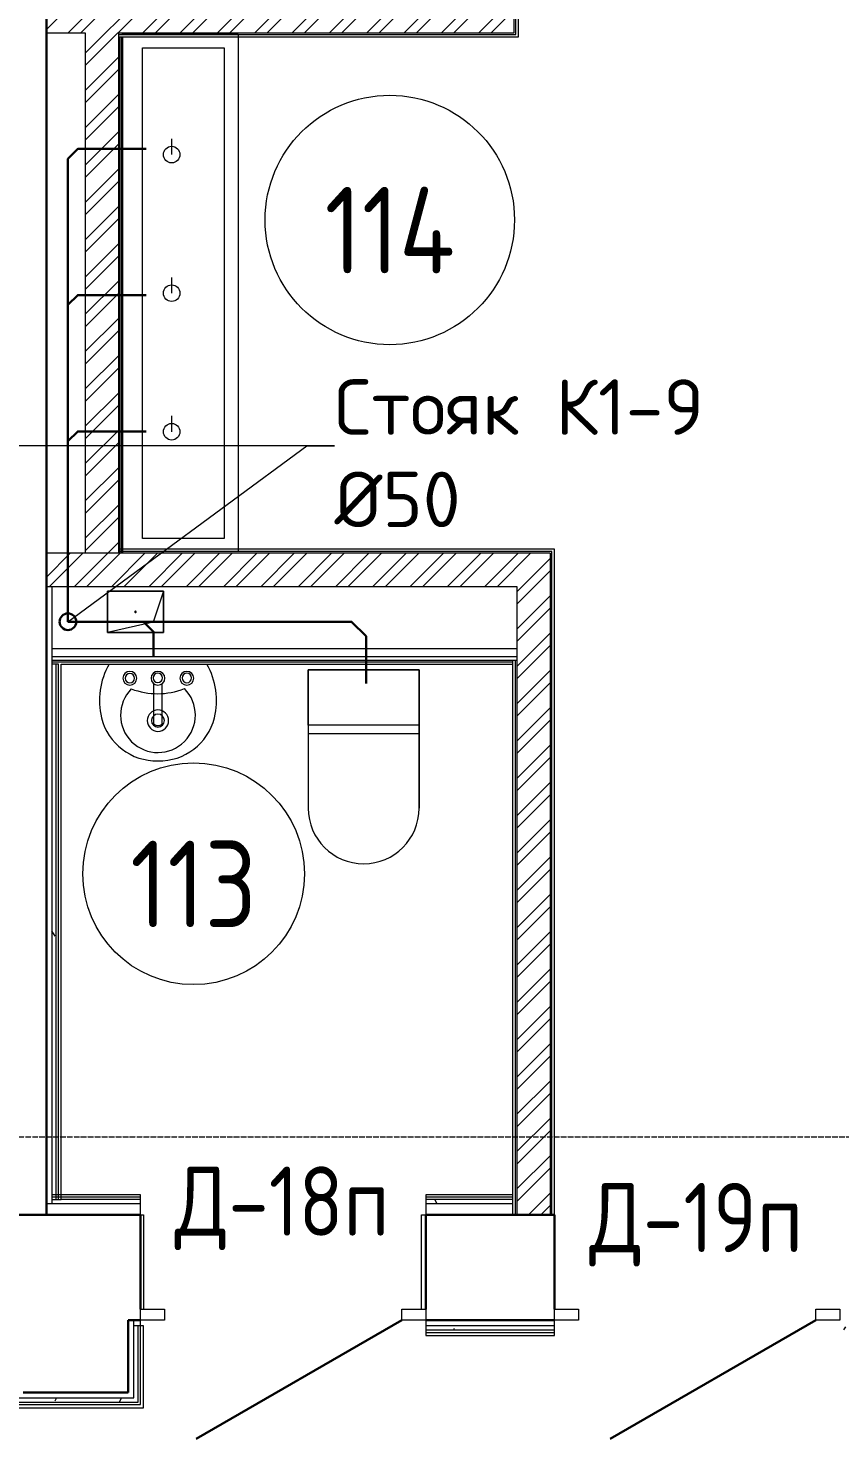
# Model space of a CAD drawing. Header units: millimetres. Extents: x -10178924 to 11692288, y -947381 to 58396.
# Drawn here: x 7164 to 10093, y -80012 to -74922 of the extents above; entities that cross this region are included whole.
import ezdxf
from ezdxf import colors
from ezdxf.entities.mleader import LeaderData, LeaderLine
from ezdxf.math import Vec2, Vec3

# ---------------------------------------------------------------- set-up
doc = ezdxf.new("R2010")
doc.units = ezdxf.units.MM
doc.linetypes.add('ADSK_Линия сетки', pattern=[25, 20, -2.5, 0, -2.5])
for name, color, linetype, lineweight in [('!К1', 32, 'Continuous', 30), ('Аннотация', 7, 'Continuous', 18), ('Выноски ВК', 7, 'Continuous', 0), ('Двери', 7, 'Continuous', 9), ('Марки дверей', 7, 'Continuous', 20), ('Обобщенные модели', 7, 'Continuous', 18), ('Оси', 253, 'Continuous', 9), ('Перекрытие', 7, 'Continuous', 18), ('Сантехника', 7, 'Continuous', 18), ('Стены внутренние', 7, 'Continuous', 18), ('Стены несущие', 7, 'Continuous', 30), ('Стены отделка', 7, 'Continuous', 30), ('Стены штриховка', 7, 'Continuous', 9), ('ШТРИХОВКА', 252, 'Continuous', 15)]:
    doc.layers.add(name, color=color, linetype=linetype, lineweight=lineweight)
doc.layers.add('Линии', color=7, linetype='Continuous', lineweight=9, true_color=0x00a600)
doc.styles.add('GOST Common', font='GOST_Common.ttf', dxfattribs={"width": 0.9, "height": 350})
doc.styles.add('GOST Common_2', font='GOST_Common.ttf', dxfattribs={"width": 0.9, "height": 250})
doc.styles.add('PDF ISOCPEUR', font='isocpeur.ttf')
pattern_1 = [(0, (0, -66749.99), (406.4, 101.6), [33.528, -271.272, 33.528, -271.272, -1625.6]), (0, (0, -66749.99), (406.4, 101.6), [-609.6, 33.528, -576.072, 33.528, -271.272, -711.2]), (0, (0, -66749.99), (406.4, 101.6), [-1524, 33.528, -169.672, 33.528, -474.472]), (120, (152.4, -66699.19), (-291.1882, 301.1527), [33.528, -271.272, 33.528, -271.272, -1625.6]), (120, (152.4, -66699.19), (-291.1882, 301.1527), [-609.6, 33.528, -576.072, 33.528, -271.272, -711.2]), (120, (152.4, -66699.19), (-291.1882, 301.1527), [-1524, 33.528, -169.672, 33.528, -474.472]), (240, (203.2, -66495.99), (-115.2118, -402.7527), [33.528, -271.272, 33.528, -271.272, -1625.6]), (240, (203.2, -66495.99), (-115.2118, -402.7527), [-609.6, 33.528, -576.072, 33.528, -271.272, -711.2]), (240, (203.2, -66495.99), (-115.2118, -402.7527), [-1524, 33.528, -169.672, 33.528, -474.472])]

# ---------------------------------------------------------------- blocks, each defined once
blk = doc.blocks.new('оси')
at = {"layer": 'Оси', "linetype": 'ADSK_Линия сетки'}
blk.add_line((-3614.3, 15100), (62615.4, 15100), dxfattribs=at)
blk = doc.blocks.new('Sink - Cloakroom - 440 x 350mm-V6-План 1-го этажа')
at = {"layer": 'Сантехника'}
for p, q in [((-15, -214.9), (-15, -70.7)), ((15, -214.9), (15, -70.7))]:
    blk.add_line(p, q, dxfattribs=at)
for centre, radius, start, end in [((53.3, -130.8), 264.4, 150.3649, 193.6351), ((-53.3, -130.8), 264.4, 346.3649, 29.6351), ((53.3, -130.8), 264.4, 150.3649, 193.6351), ((-101.3, -50.7), 25, 0, 180), ((-101.3, -50.7), 25, 180, 0), ((-101.3, -50.7), 17, 360, 180), ((-101.3, -50.7), 17, 180, 360), ((0, -50.7), 25, 0, 180), ((0, -50.7), 25, 180, 0), ((-0.8, -49.2), 16.8, 90, 270), ((-0.8, -49.2), 16.8, 270, 90), ((104.3, -50.7), 25, 360, 180), ((104.3, -50.7), 25, 180, 360), ((104.3, -49.7), 17, 360, 180), ((104.3, -49.7), 17, 180, 360), ((-53.3, -130.8), 264.4, 346.3649, 29.6351), ((0, -183.6), 135, 135.4629, 45.0556), ((-1.6, 160.3), 266.6, 249.1986, 291.3199), ((-5.9, -145.1), 203.5, 193.6351, 271.6558), ((-5.9, -145.1), 203.5, 193.6351, 271.6558), ((0, -203.6), 38.6, 360, 180), ((0, -203.6), 38.6, 180, 360), ((0, -203.6), 23.5, 360, 180), ((0, -203.6), 23.5, 180, 360), ((5.9, -145.1), 203.5, 268.3442, 346.3649), ((5.9, -145.1), 203.5, 268.3442, 346.3649)]:
    blk.add_arc(centre, radius, start, end, dxfattribs=at)
blk.add_ellipse((0, -214.9), major_axis=(-15, 0), ratio=0.428525, start_param=0, end_param=3.141593, dxfattribs=at)
blk = doc.blocks.new('АС_Дверь_Однопольная_Алюминиевая - 1030х2200 алюм ост с мат_плёнкой Д19п-3910642-План 1-го этажа')
at = {"layer": 'Двери'}
for p, q in [((-390, -150), (-303, -150)), ((-390, -190), (-390, -150)), ((-303, -150), (-303, -190)), ((553, -150), (640, -150)), ((553, -190), (553, -150)), ((640, -150), (640, -190)), ((-303, -190), (-390, -190)), ((640, -190), (553, -190))]:
    blk.add_line(p, q, dxfattribs=at)
at = {"layer": 'Двери', "lineweight": 30}
blk.add_line((553, -190), (-188.3, -618), dxfattribs=at)
blk = doc.blocks.new('GM_Отверстие прямоугольное _в плите_ - Отверстие-V22-План 1-го этажа')
at = {"layer": 'Обобщенные модели'}
for p, q in [((-101.2, -75), (-101.2, 75)), ((-101.2, 75), (101.2, 75)), ((101.2, 75), (-101.2, 75)), ((-101.2, 75), (-101.2, -75)), ((-63.7, 37.5), (101.2, 75)), ((101.2, 75), (101.2, -75)), ((101.2, -75), (101.2, 75)), ((-101.2, -75), (-63.7, 37.5)), ((101.2, -75), (-101.2, -75)), ((-101.2, -75), (101.2, -75))]:
    blk.add_line(p, q, dxfattribs=at)
for start, end in [(360, 180), (180, 360), (60, 165), (300, 360), (195, 270)]:
    blk.add_arc((0, 0), 2.5, start, end, dxfattribs=at)
blk = doc.blocks.new('ADSK_Умывальник с 3 смесителемями - Умывальник 3-6206144-План 1-го этажа')
at = {"layer": 'Сантехника'}
for p, q in [((935, 0), (935, -420)), ((-885, -370), (-885, -75)), ((-885, -75), (885, -75)), ((885, -75), (885, -370)), ((-500, -180), (-443, -180)), ((0, -180), (57, -180)), ((500, -180), (557, -180)), ((885, -370), (-885, -370)), ((935, -420), (-932.7, -420))]:
    blk.add_line(p, q, dxfattribs=at)
for centre in [(-500, -180), (0, -180), (500, -180)]:
    blk.add_circle(centre, 30, dxfattribs=at)
blk = doc.blocks.new('SND_2D_Унитаз1 - 700x400-V51-План 1-го этажа')
at = {"layer": 'Сантехника'}
for p, q in [((200, 180), (-200, 180)), ((-200, 180), (-200, -320)), ((-200, -20), (-200, 180)), ((-200, 180), (200, 180)), ((200, -320), (200, 180)), ((200, 180), (200, -20)), ((-200, -20), (-200, -320)), ((200, -20), (-200, -20)), ((-200, -50), (200, -50)), ((200, -20), (200, -320))]:
    blk.add_line(p, q, dxfattribs=at)
blk.add_arc((0, -320), 200, 180, 360, dxfattribs=at)
blk.add_arc((0, -320), 200, 180, 360, dxfattribs=at)
blk = doc.blocks.new('АС_Дверь_Однопольная_Алюминиевая - 1030х2200 алюм ост с мат_плёнкой Д18п-3910672-План 1-го этажа')
at = {"layer": 'Двери'}
for p, q in [((-390, -150), (-303, -150)), ((-390, -190), (-390, -150)), ((-303, -150), (-303, -190)), ((553, -150), (640, -150)), ((553, -190), (553, -150)), ((640, -150), (640, -190)), ((-303, -190), (-390, -190)), ((640, -190), (553, -190))]:
    blk.add_line(p, q, dxfattribs=at)
at = {"layer": 'Двери', "lineweight": 30}
blk.add_line((553, -190), (-188.3, -618), dxfattribs=at)
blk = doc.blocks.new('1 этаж')
at = {"layer": 'Стены внутренние', "lineweight": 9}
h = blk.add_hatch(dxfattribs=at)
h.set_pattern_fill('FP_12', color=256, style=0, pattern_type=2)
h.set_pattern_definition(pattern_1)
h.paths.add_polyline_path([(7250, -54031.2), (7265, -54031.2), (7265, -52098.9), (7250, -52098.9), (7250, -53373.1)])
h = blk.add_hatch(dxfattribs=at)
h.set_pattern_fill('FP_12', color=256, style=0, pattern_type=2)
h.set_pattern_definition(pattern_1)
h.paths.add_polyline_path([(7274, -54046.2), (7569.2, -54046.2), (7569.2, -54031.2), (7250, -54031.2), (7250, -54046.2), (7265, -54046.2)])
h.paths.add_polyline_path([(8900, -54046.2), (8900, -54031.2), (8599.2, -54031.2), (8599.2, -54046.2)])
h = blk.add_hatch(dxfattribs=at)
h.set_pattern_fill('FP_12', color=256, style=0, pattern_type=2)
h.set_pattern_definition(pattern_1)
h.paths.add_polyline_path([(7560.6, -54746.9), (7560.6, -54486.2), (7545.6, -54486.2), (7545.6, -54746.9)])
h = blk.add_hatch(dxfattribs=at)
h.set_pattern_fill('FP_12', color=256, style=0, pattern_type=2)
h.set_pattern_definition(pattern_1)
h.paths.add_polyline_path([(10559.9, -54501.2), (10645.7, -54501.2), (10645.7, -54486.2), (10093.2, -54486.2), (10093.2, -54501.2), (10557.7, -54501.2)])
h.paths.add_polyline_path([(9038.2, -54501.2), (9063.2, -54501.2), (9063.2, -54486.2), (8599.2, -54486.2), (8599.2, -54501.2), (8900, -54501.2)])
h = blk.add_hatch(dxfattribs=at)
h.set_pattern_fill('FP_12', color=256, style=0, pattern_type=2)
h.set_pattern_definition(pattern_1)
h.paths.add_polyline_path([(7525.6, -54761.9), (7560.6, -54761.9), (7560.6, -54746.9), (7125.6, -54746.9), (7125.8, -54761.9), (7513.2, -54761.9)])
at = {"layer": 'Стены штриховка'}
h = blk.add_hatch(dxfattribs=at)
h.set_pattern_fill('ANSI32', color=256, scale=10)
h.set_pattern_definition([(45, (-32053.86, -66749.99), (-67.35192, 67.35192), []), (45, (-32008.96, -66749.99), (-67.35192, 67.35192), [])])
h.paths.add_polyline_path([(8918.3, -49699.8), (7470, -49699.8), (7470, -49699.8), (7230, -49699.8), (7230, -49819.8), (7370, -49819.8), (7370, -51698.2), (7490, -51698.2), (7490, -49819.8), (8918.3, -49819.8)])
h.paths.add_polyline_path([(9048.2, -51698.2), (7230, -51698.2), (7230, -51818.2), (8928.2, -51818.2), (8928.2, -53805), (9048.2, -53805)])
h.paths.add_polyline_path([(9048.2, -53805), (8928.2, -53805), (8928.2, -54086.2), (9048.2, -54086.2)])
at = {"layer": 'Линии', "color": 7}
for centre, radius in [((8469.2, -50495.7), 450), ((7761.2, -52855.1), 400)]:
    blk.add_circle(centre, radius, dxfattribs=at)
at = {"layer": 'Перекрытие'}
for p, q in [((7569.2, -54086.2), (7580.6, -54086.2)), ((7580.6, -54086.2), (7580.6, -54426.2)), ((8584.2, -54086.2), (8599.2, -54086.2)), ((8584.2, -54426.2), (8584.2, -54086.2))]:
    blk.add_line(p, q, dxfattribs=at)
at = {"layer": 'Стены внутренние'}
blk.add_line((7505, -49834.8), (7505, -51698.2), dxfattribs=at)
at = {"layer": 'Стены несущие'}
for p, q in [((7230, -54086.2), (7230, -46647.5)), ((7569.2, -54086.2), (6495.6, -54086.2)), ((7569.2, -54426.2), (7569.2, -54086.2)), ((8599.2, -54086.2), (8599.2, -54426.2)), ((8599.2, -54086.2), (9063.2, -54086.2)), ((9063.2, -54426.2), (9063.2, -54086.2)), ((7525.6, -54726.9), (7525.6, -54466.2)), ((7569.2, -54466.2), (7525.6, -54466.2)), ((9063.2, -54466.2), (8599.2, -54466.2)), ((7145.6, -54726.9), (7525.6, -54726.9))]:
    blk.add_line(p, q, dxfattribs=at)
at = {"layer": 'Стены отделка', "lineweight": 9}
for p, q in [((8918.3, -49819.8), (8918.3, -49699.8)), ((8933.3, -49834.8), (8933.3, -49684.8)), ((7370, -49819.8), (7370, -51698.2)), ((7490, -49819.8), (8918.3, -49819.8)), ((7490, -49834.8), (8933.3, -49834.8)), ((7502, -51698.2), (7502, -49834.8)), ((9063.2, -51683.2), (7490, -51683.2)), ((9048.2, -51698.2), (9048.2, -54086.2)), ((9063.2, -54086.2), (9063.2, -51683.2)), ((7230, -51818.2), (8928.2, -51818.2)), ((7250, -51818.2), (7250, -54046.2)), ((8928.2, -51818.2), (8928.2, -54086.2)), ((8925, -52043.9), (7250, -52043.9)), ((7250, -52083.9), (8925, -52083.9)), ((7283, -52098.9), (8910, -52098.9)), ((7283, -54031.2), (7283, -52098.9)), ((8913.2, -54086.2), (8913.2, -52083.9)), ((7250, -54046.2), (7230, -54046.2)), ((7569.2, -54013.2), (7250, -54013.2)), ((7250, -54031.2), (7283, -54031.2)), ((7569.2, -54086.2), (7569.2, -54013.2)), ((8599.2, -54013.2), (8599.2, -54086.2)), ((8913.2, -54013.2), (8599.2, -54013.2)), ((7545.6, -54746.9), (7545.6, -54466.2)), ((7569.2, -54486.2), (7569.2, -54466.2)), ((8599.2, -54466.2), (8599.2, -54521.2)), ((9063.2, -54521.2), (9063.2, -54466.2)), ((7580.6, -54486.2), (7545.6, -54486.2)), ((7580.6, -54781.9), (7580.6, -54486.2)), ((9063.2, -54486.2), (9038.2, -54486.2)), ((8599.2, -54521.2), (9063.2, -54521.2)), ((7125.6, -54746.9), (7545.6, -54746.9)), ((7090.6, -54781.9), (7580.6, -54781.9))]:
    blk.add_line(p, q, dxfattribs=at)
at = {"layer": 'Стены штриховка'}
for p, q in [((8924.3, -49825.8), (8924.3, -49693.8)), ((7230, -49819.8), (7370, -49819.8)), ((7490, -49819.8), (7490, -51698.2)), ((7490, -49825.8), (8924.3, -49825.8)), ((7496, -51698.2), (7496, -49834.8)), ((9048.2, -51698.2), (7230, -51698.2)), ((9054.2, -51692.2), (7490, -51692.2)), ((9054.2, -54086.2), (9054.2, -51692.2)), ((7250, -52070.9), (8925, -52070.9)), ((7250, -52089.9), (8910, -52089.9)), ((7274, -52098.9), (7250, -52098.9)), ((7265, -54031.2), (7265, -52098.9)), ((7274, -54031.2), (7274, -52098.9)), ((8922.2, -52083.9), (8922.2, -54086.2)), ((7569.2, -54022.2), (7250, -54022.2)), ((7569.2, -54046.2), (7250, -54046.2)), ((7569.2, -54031.2), (7283, -54031.2)), ((8913.2, -54022.2), (8599.2, -54022.2)), ((8913.2, -54031.2), (8599.2, -54031.2)), ((8913.2, -54046.2), (8599.2, -54046.2)), ((7560.6, -54761.9), (7560.6, -54486.2)), ((7569.6, -54770.9), (7569.6, -54486.2)), ((9038.2, -54486.2), (8599.2, -54486.2)), ((8599.2, -54501.2), (9063.2, -54501.2)), ((8599.2, -54510.2), (9063.2, -54510.2)), ((7101.6, -54770.9), (7569.6, -54770.9)), ((7110.6, -54761.9), (7560.6, -54761.9))]:
    blk.add_line(p, q, dxfattribs=at)
blk.add_blockref('оси', (-6500.4, -68905))
at = {"layer": 'Двери'}
for name, p in [('АС_Дверь_Однопольная_Алюминиевая - 1030х2200 алюм ост с мат_плёнкой Д18п-3910672-План 1-го этажа', (7959.2, -54276.2)), ('АС_Дверь_Однопольная_Алюминиевая - 1030х2200 алюм ост с мат_плёнкой Д19п-3910642-План 1-го этажа', (9453.2, -54276.2))]:
    blk.add_blockref(name, p, dxfattribs=at)
at = {"layer": 'Обобщенные модели', "rotation": 180}
blk.add_blockref('GM_Отверстие прямоугольное _в плите_ - Отверстие-V22-План 1-го этажа', (7551.2, -51909.9), dxfattribs=at)
at = {"layer": 'Сантехника', "rotation": 90}
blk.add_blockref('ADSK_Умывальник с 3 смесителемями - Умывальник 3-6206144-План 1-го этажа', (7502, -50759.8), dxfattribs=at)
at = {"layer": 'Сантехника'}
for name, p in [('Sink - Cloakroom - 440 x 350mm-V6-План 1-го этажа', (7632.5, -52098.9)), ('SND_2D_Унитаз1 - 700x400-V51-План 1-го этажа', (8375, -52298.9))]:
    blk.add_blockref(name, p, dxfattribs=at)
at = {"layer": 'Аннотация', "lineweight": 9, "char_height": 312.5, "width": 520.211, "attachment_point": 5, "line_spacing_factor": 1.022766, "style": 'GOST Common'}
for s, insert in [('114', (8469.2, -50532.6)), ('113', (7761.2, -52892.1))]:
    blk.add_mtext(s, dxfattribs=dict(at, insert=insert))
at = {"layer": 'Марки дверей', "lineweight": 9, "char_height": 250, "width": 803.7, "attachment_point": 5, "line_spacing_factor": 1.022766, "style": 'GOST Common_2'}
for s, insert in [('\\pxqc,t1.8,3.6,5.4,7.2,9,10.8,12.6,14.4,16.2,18,19.8,21.6,23.4,25.2,27,28.8,30.6,32.4,34.2,36,37.8,39.6,41.4,43.2,45,46.8,48.6,50.4,52.2,54,55.8,57.6;{Д-18п}', (8080.6, -54062.4)), ('\\pxqc,t1.8,3.6,5.4,7.2,9,10.8,12.6,14.4,16.2,18,19.8,21.6,23.4,25.2,27,28.8,30.6,32.4,34.2,36,37.8,39.6,41.4,43.2,45,46.8,48.6,50.4,52.2,54,55.8,57.6;{Д-19п}', (9574.6, -54121.5))]:
    blk.add_mtext(s, dxfattribs=dict(at, insert=insert))
blk = doc.blocks.new('_None')

msp = doc.modelspace()

# ---------------------------------------------------------------- linework, layer by layer
at = {"layer": '!К1'}
for points in [[(7307.7, -75392.6), (7343.3, -75357.1), (7589.6, -75357.1)], [(7307.7, -77063.7), (7307.7, -75392.6)], [(7307.7, -75920.2), (7343.3, -75884.6), (7589.6, -75884.6)], [(7307.7, -76412.4), (7343.3, -76376.9), (7589.6, -76376.9)], [(8383.4, -77286.3), (8383.4, -77116.1), (8331, -77063.7), (7307.7, -77063.7)], [(7580.5, -77063.7), (7616.7, -77099.9), (7616.7, -77191.1)]]:
    msp.add_lwpolyline(points, dxfattribs=at)
msp.add_circle((7307.7, -77063.7), 30, dxfattribs=at)

# ---------------------------------------------------------------- block references
at = {"layer": 'ШТРИХОВКА'}
msp.add_blockref('1 этаж', (0, -25118), dxfattribs=at)

# ---------------------------------------------------------------- leaders
at = {"layer": 'Выноски ВК', "ltscale": 50}
ml = msp.add_multileader_mtext('Standard', dxfattribs=at)
ml.set_content('Подъем К1-1 ^J%%C50', color=256, style='PDF ISOCPEUR')
ml.set_leader_properties(color=256, linetype='ByLayer', lineweight=-1)
ml.set_arrow_properties(name='NONE')
ml.build(insert=Vec2(0, 0))
ml.multileader.update_dxf_attribs({"text_left_attachment_type": 6, "text_right_attachment_type": 6, "dogleg_length": 100, "arrow_head_size": 300})
ctx = ml.context
ctx.base_point, ctx.char_height, ctx.arrow_head_size, ctx.landing_gap_size, ctx.plane_origin = Vec3(11093.7, -73911.9), 200, 300, 0, Vec3(4218.6, -72635.1)
ctx.left_attachment, ctx.right_attachment = 6, 6
notes = []
notes.append((ctx, [(0, (1, 1, 0), (10993.7, -73911.9), (1, 0), 100, [(1, [(10891.2, -76144.9)], 0, [])])]))
ctx.mtext.insert, ctx.mtext.flow_direction = Vec3(11093.7, -73671.9), 5
ml = msp.add_multileader_mtext('Standard', dxfattribs=at)
ml.set_content('Стояк К1-9 ^J%%C50', color=256, style='PDF ISOCPEUR')
ml.set_leader_properties(color=256, linetype='ByLayer', lineweight=-1)
ml.set_arrow_properties(name='NONE')
ml.build(insert=Vec2(0, 0))
ml.multileader.update_dxf_attribs({"text_left_attachment_type": 6, "text_right_attachment_type": 6, "dogleg_length": 100, "arrow_head_size": 300})
ctx = ml.context
ctx.base_point, ctx.char_height, ctx.arrow_head_size, ctx.landing_gap_size, ctx.plane_origin = Vec3(8269.3, -76428.7), 200, 300, 0, Vec3(63.4, -73393.4)
ctx.left_attachment, ctx.right_attachment = 6, 6
notes.append((ctx, [(0, (1, 1, 0), (8169.3, -76428.7), (1, 0), 100, [(1, [(7307.7, -77063.7)], 0, [])])]))
ctx.mtext.insert, ctx.mtext.flow_direction = Vec3(8269.3, -76188.7), 5
for ctx, leaders in notes:
    for number, flags, end, landing, length, lines in leaders:
        leader = LeaderData()
        leader.index, (leader.has_last_leader_line, leader.has_dogleg_vector, leader.attachment_direction) = number, flags
        leader.last_leader_point, leader.dogleg_vector, leader.dogleg_length = Vec3(end), Vec3(landing), length
        for number, points, colour, breaks in lines:
            line = LeaderLine()
            line.index, line.vertices, line.color, line.breaks = number, Vec3.list(points), colors.encode_raw_color(colour), breaks
            leader.lines.append(line)
        ctx.leaders.append(leader)

doc.saveas('drawing.dxf')
